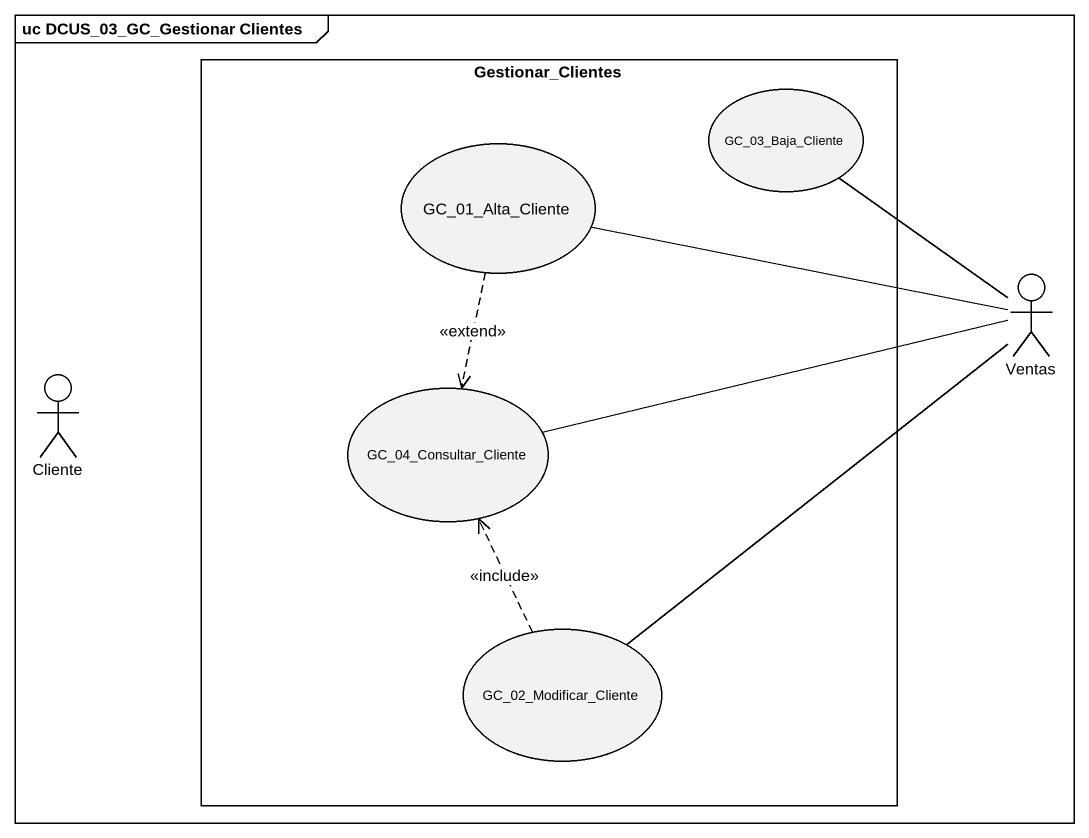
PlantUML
@startuml
mainframe uc DCUS_03_GC_Gestionar Clientes
rectangle Gestionar_Clientes {
  usecase GC_03_Baja_Cliente
  usecase GC_01_Alta_Cliente
  usecase GC_04_Consultar_Cliente
  usecase GC_02_Modificar_Cliente
}
actor Ventas
actor Cliente
GC_01_Alta_Cliente ..> GC_04_Consultar_Cliente : <<extend>>
Ventas -up- GC_03_Baja_Cliente
Ventas -left- GC_01_Alta_Cliente
Ventas -left- GC_04_Consultar_Cliente
Ventas -- GC_02_Modificar_Cliente
GC_02_Modificar_Cliente .up.> GC_04_Consultar_Cliente : <<include>>
@enduml
